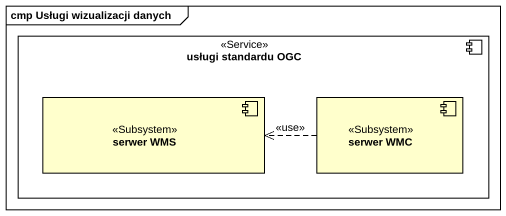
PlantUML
@startuml
mainframe cmp Usługi wizualizacji danych
component "usługi standardu OGC" as usługi_standardu_OGC <<Service>> {
  component "serwer WMS" as serwer_WMS <<Subsystem>>
  component "serwer WMC" as serwer_WMC <<Subsystem>>
}
serwer_WMC .left.> serwer_WMS : <<use>>
@enduml
